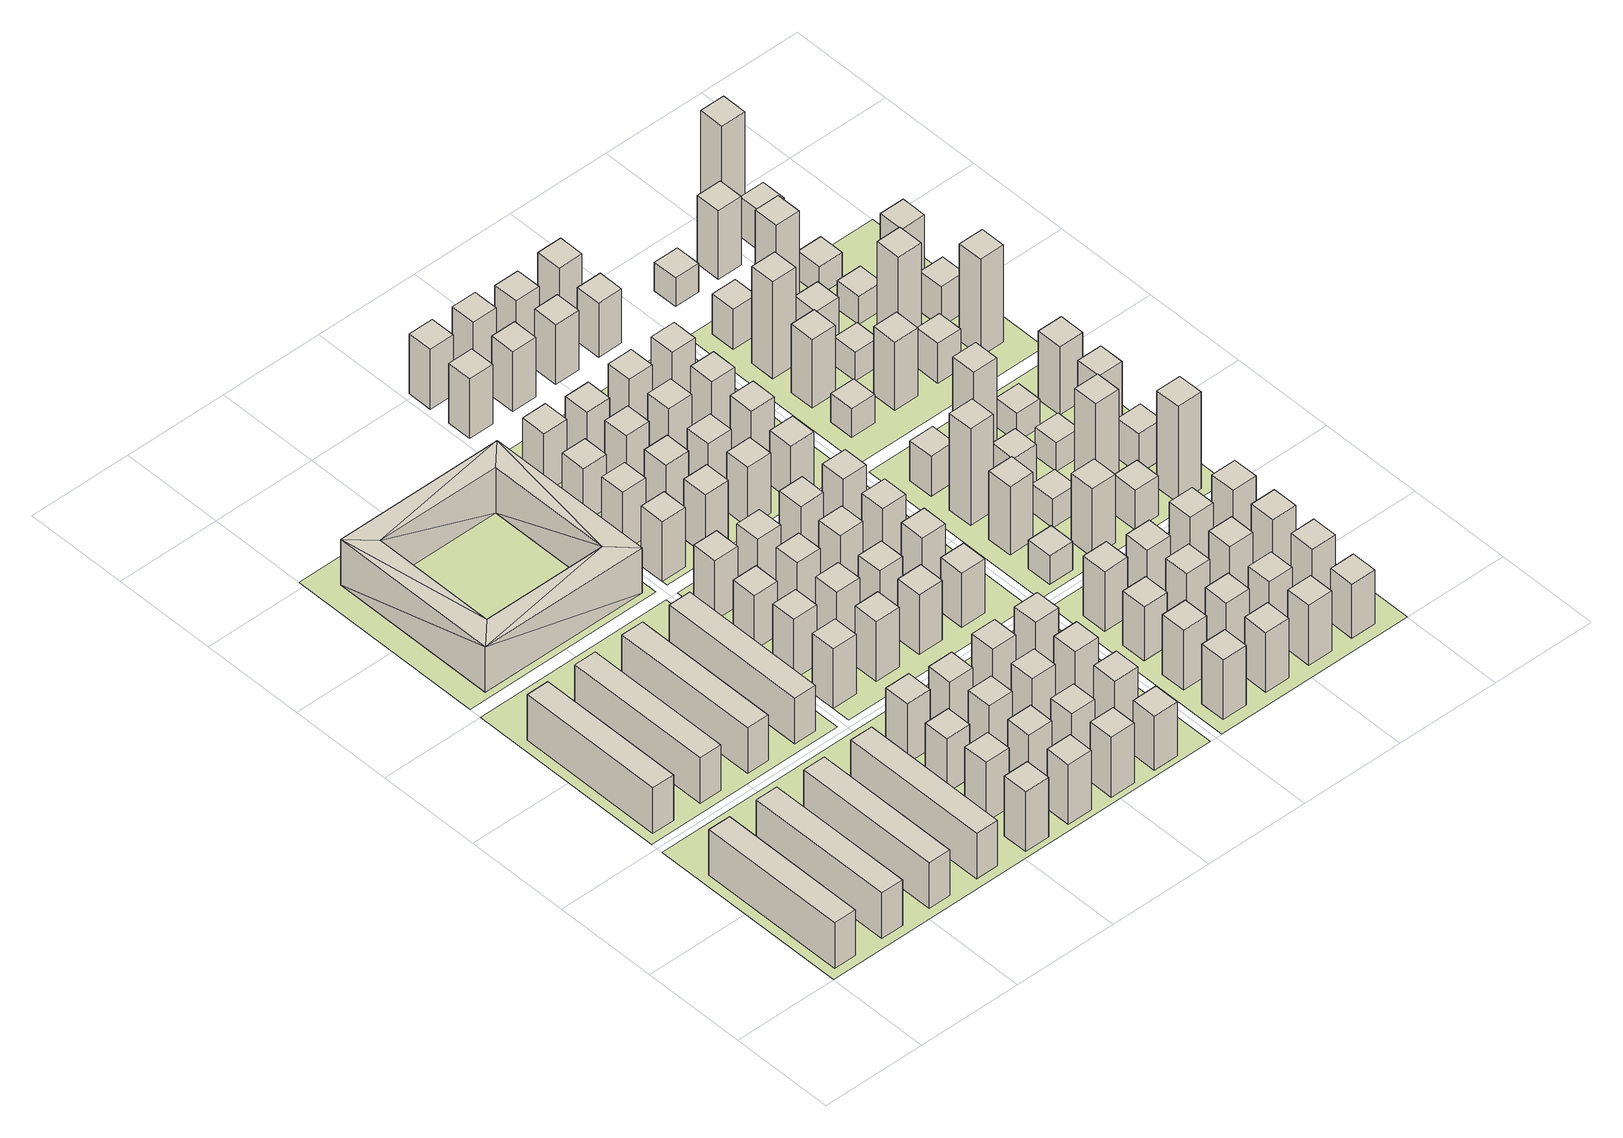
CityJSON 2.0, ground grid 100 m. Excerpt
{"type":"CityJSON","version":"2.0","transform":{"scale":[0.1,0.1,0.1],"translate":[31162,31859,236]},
"CityObjects":{
"building1":{"type":"Building","geometry":[{"type":"Solid","lod":"1","boundaries":[[[[0,1,2,3]],[[3,2,4,5]],[[0,6,7,1]],[[2,1,7,4]],[[5,4,7,6]],[[0,3,5,6]]]]}]},
"building2":{"type":"Building","geometry":[{"type":"Solid","lod":"1","boundaries":[[[[8,9,10,11]],[[11,10,12,13]],[[8,14,15,9]],[[10,9,15,12]],[[13,12,15,14]],[[8,11,13,14]]]]}]},
"building3":{"type":"Building","geometry":[{"type":"Solid","lod":"1","boundaries":[[[[16,17,18,19]],[[19,18,20,21]],[[16,22,23,17]],[[18,17,23,20]],[[21,20,23,22]],[[16,19,21,22]]]]}]},
"building4":{"type":"Building","geometry":[{"type":"Solid","lod":"1","boundaries":[[[[24,25,26,27]],[[27,26,28,29]],[[24,30,31,25]],[[26,25,31,28]],[[29,28,31,30]],[[24,27,29,30]]]]}]},
"building5":{"type":"Building","geometry":[{"type":"Solid","lod":"1","boundaries":[[[[32,33,34,35]],[[35,34,36,37]],[[32,38,39,33]],[[34,33,39,36]],[[37,36,39,38]],[[32,35,37,38]]]]}]},
"building6":{"type":"Building","geometry":[{"type":"Solid","lod":"1","boundaries":[[[[40,41,42,43]],[[43,42,44,45]],[[40,46,47,41]],[[42,41,47,44]],[[45,44,47,46]],[[40,43,45,46]]]]}]},
"building7":{"type":"Building","geometry":[{"type":"Solid","lod":"1","boundaries":[[[[48,49,50,51]],[[51,50,52,53]],[[48,54,55,49]],[[50,49,55,52]],[[53,52,55,54]],[[48,51,53,54]]]]}]},
"building8":{"type":"Building","geometry":[{"type":"Solid","lod":"1","boundaries":[[[[56,57,58,59]],[[60,61,58,57]],[[62,63,56,59]],[[56,63,60,57]],[[60,63,62,61]],[[62,59,58,61]]]]}]},
"building9":{"type":"Building","geometry":[{"type":"Solid","lod":"1","boundaries":[[[[64,65,66,67]],[[66,65,68,69]],[[70,71,64,67]],[[64,71,68,65]],[[70,69,68,71]],[[70,67,66,69]]]]}]},
"building10":{"type":"Building","geometry":[{"type":"Solid","lod":"1","boundaries":[[[[72,73,74,75]],[[76,77,74,73]],[[78,79,72,75]],[[72,79,76,73]],[[76,79,78,77]],[[78,75,74,77]]]]}]},
"building11":{"type":"Building","geometry":[{"type":"Solid","lod":"1","boundaries":[[[[80,81,82]],[[83,82,81]],[[84,80,82]],[[85,82,83]],[[86,80,84]],[[86,84,87]],[[86,87,85]],[[86,85,83]],[[86,83,88]],[[88,83,89]],[[90,83,81]],[[90,89,83]],[[89,90,91]],[[90,92,91]],[[90,93,92]],[[88,92,93]],[[88,94,92]],[[95,94,88]],[[89,91,95]],[[89,95,88]],[[80,86,88]],[[80,88,93]],[[93,90,80]],[[80,90,81]],[[84,82,92]],[[92,82,91]],[[82,95,91]],[[94,95,87]],[[87,95,85]],[[82,85,95]],[[92,87,84]],[[92,94,87]]]]}]},
"building12":{"type":"Building","geometry":[{"type":"Solid","lod":"1","boundaries":[[[[96,97,98,99]],[[99,98,100,101]],[[96,102,103,97]],[[98,97,103,100]],[[101,100,103,102]],[[96,99,101,102]]]]}]},
"building13":{"type":"Building","geometry":[{"type":"Solid","lod":"1","boundaries":[[[[104,105,106,107]],[[106,105,108,109]],[[110,111,104,107]],[[104,111,108,105]],[[110,109,108,111]],[[110,107,106,109]]]]}]},
"building14":{"type":"Building","geometry":[{"type":"Solid","lod":"1","boundaries":[[[[112,113,114,115]],[[114,113,116,117]],[[118,119,112,115]],[[112,119,116,113]],[[118,117,116,119]],[[118,115,114,117]]]]}]},
"building15":{"type":"Building","geometry":[{"type":"Solid","lod":"1","boundaries":[[[[120,121,122,123]],[[124,125,122,121]],[[126,127,120,123]],[[120,127,124,121]],[[124,127,126,125]],[[126,123,122,125]]]]}]},
"building16":{"type":"Building","geometry":[{"type":"Solid","lod":"1","boundaries":[[[[128,129,130,131]],[[132,133,130,129]],[[134,135,128,131]],[[128,135,132,129]],[[132,135,134,133]],[[134,131,130,133]]]]}]},
"building17":{"type":"Building","geometry":[{"type":"Solid","lod":"1","boundaries":[[[[136,137,138,139]],[[138,137,140,141]],[[142,143,136,139]],[[136,143,140,137]],[[142,141,140,143]],[[142,139,138,141]]]]}]},
"building18":{"type":"Building","geometry":[{"type":"Solid","lod":"1","boundaries":[[[[144,145,146,147]],[[146,145,148,149]],[[150,151,144,147]],[[144,151,148,145]],[[150,149,148,151]],[[150,147,146,149]]]]}]},
"building19":{"type":"Building","geometry":[{"type":"Solid","lod":"1","boundaries":[[[[152,153,154,155]],[[156,157,154,153]],[[158,159,152,155]],[[152,159,156,153]],[[156,159,158,157]],[[158,155,154,157]]]]}]},
"building20":{"type":"Building","geometry":[{"type":"Solid","lod":"1","boundaries":[[[[160,161,162,163]],[[162,161,164,165]],[[166,167,160,163]],[[160,167,164,161]],[[166,165,164,167]],[[166,163,162,165]]]]}]},
"building21":{"type":"Building","geometry":[{"type":"Solid","lod":"1","boundaries":[[[[168,169,170,171]],[[172,173,170,169]],[[174,175,168,171]],[[168,175,172,169]],[[172,175,174,173]],[[174,171,170,173]]]]}]},
"building22":{"type":"Building","geometry":[{"type":"Solid","lod":"1","boundaries":[[[[176,177,178,179]],[[180,181,178,177]],[[182,183,176,179]],[[176,183,180,177]],[[180,183,182,181]],[[182,179,178,181]]]]}]},
"building23":{"type":"Building","geometry":[{"type":"Solid","lod":"1","boundaries":[[[[184,185,186,187]],[[186,185,188,189]],[[190,191,184,187]],[[184,191,188,185]],[[190,189,188,191]],[[190,187,186,189]]]]}]},
"building24":{"type":"Building","geometry":[{"type":"Solid","lod":"1","boundaries":[[[[192,193,194,195]],[[194,193,196,197]],[[198,199,192,195]],[[192,199,196,193]],[[198,197,196,199]],[[198,195,194,197]]]]}]},
"building25":{"type":"Building","geometry":[{"type":"Solid","lod":"1","boundaries":[[[[200,201,202,203]],[[204,205,202,201]],[[206,207,200,203]],[[200,207,204,201]],[[204,207,206,205]],[[206,203,202,205]]]]}]},
"building26":{"type":"Building","geometry":[{"type":"Solid","lod":"1","boundaries":[[[[208,209,210,211]],[[212,213,210,209]],[[214,215,208,211]],[[208,215,212,209]],[[212,215,214,213]],[[214,211,210,213]]]]}]},
"building27":{"type":"Building","geometry":[{"type":"Solid","lod":"1","boundaries":[[[[216,217,218,219]],[[220,221,218,217]],[[222,223,216,219]],[[216,223,220,217]],[[220,223,222,221]],[[222,219,218,221]]]]}]},
"building28":{"type":"Building","geometry":[{"type":"Solid","lod":"1","boundaries":[[[[224,225,226,227]],[[228,229,226,225]],[[230,231,224,227]],[[224,231,228,225]],[[228,231,230,229]],[[230,227,226,229]]]]}]},
"building29":{"type":"Building","geometry":[{"type":"Solid","lod":"1","boundaries":[[[[232,233,234,235]],[[236,237,234,233]],[[238,239,232,235]],[[232,239,236,233]],[[236,239,238,237]],[[238,235,234,237]]]]}]},
"building30":{"type":"Building","geometry":[{"type":"Solid","lod":"1","boundaries":[[[[240,241,242,243]],[[242,241,244,245]],[[246,247,240,243]],[[240,247,244,241]],[[246,245,244,247]],[[246,243,242,245]]]]}]},
"building31":{"type":"Building","geometry":[{"type":"Solid","lod":"1","boundaries":[[[[248,249,250,251]],[[250,249,252,253]],[[254,255,248,251]],[[248,255,252,249]],[[254,253,252,255]],[[254,251,250,253]]]]}]},
"building32":{"type":"Building","geometry":[{"type":"Solid","lod":"1","boundaries":[[[[256,257,258,259]],[[258,257,260,261]],[[262,263,256,259]],[[256,263,260,257]],[[262,261,260,263]],[[262,259,258,261]]]]}]},
"building33":{"type":"Building","geometry":[{"type":"Solid","lod":"1","boundaries":[[[[264,265,266,267]],[[268,269,266,265]],[[270,271,264,267]],[[264,271,268,265]],[[268,271,270,269]],[[270,267,266,269]]]]}]},
"building34":{"type":"Building","geometry":[{"type":"Solid","lod":"1","boundaries":[[[[272,273,274,275]],[[276,277,274,273]],[[278,279,272,275]],[[272,279,276,273]],[[276,279,278,277]],[[278,275,274,277]]]]}]},
"building35":{"type":"Building","geometry":[{"type":"Solid","lod":"1","boundaries":[[[[280,281,282,283]],[[282,281,284,285]],[[286,287,280,283]],[[280,287,284,281]],[[286,285,284,287]],[[286,283,282,285]]]]}]},
"building36":{"type":"Building","geometry":[{"type":"Solid","lod":"1","boundaries":[[[[288,289,290,291]],[[290,289,292,293]],[[294,295,288,291]],[[288,295,292,289]],[[294,293,292,295]],[[294,291,290,293]]]]}]},
"building37":{"type":"Building","geometry":[{"type":"Solid","lod":"1","boundaries":[[[[296,297,298,299]],[[298,297,300,301]],[[302,303,296,299]],[[296,303,300,297]],[[302,301,300,303]],[[302,299,298,301]]]]}]},
"building38":{"type":"Building","geometry":[{"type":"Solid","lod":"1","boundaries":[[[[304,305,306,307]],[[306,305,308,309]],[[310,311,304,307]],[[304,311,308,305]],[[310,309,308,311]],[[310,307,306,309]]]]}]},
"building39":{"type":"Building","geometry":[{"type":"Solid","lod":"1","boundaries":[[[[312,313,314,315]],[[316,317,314,313]],[[318,319,312,315]],[[312,319,316,313]],[[316,319,318,317]],[[318,315,314,317]]]]}]},
"building40":{"type":"Building","geometry":[{"type":"Solid","lod":"1","boundaries":[[[[320,321,322,323]],[[322,321,324,325]],[[326,327,320,323]],[[320,327,324,321]],[[326,325,324,327]],[[326,323,322,325]]]]}]},
"building41":{"type":"Building","geometry":[{"type":"Solid","lod":"1","boundaries":[[[[328,329,330,331]],[[332,333,330,329]],[[334,335,328,331]],[[328,335,332,329]],[[332,335,334,333]],[[334,331,330,333]]]]}]},
"building42":{"type":"Building","geometry":[{"type":"Solid","lod":"1","boundaries":[[[[336,337,338,339]],[[340,341,338,337]],[[342,343,336,339]],[[336,343,340,337]],[[340,343,342,341]],[[342,339,338,341]]]]}]},
"building43":{"type":"Building","geometry":[{"type":"Solid","lod":"1","boundaries":[[[[344,345,346,347]],[[348,349,346,345]],[[350,351,344,347]],[[344,351,348,345]],[[348,351,350,349]],[[350,347,346,349]]]]}]},
"building44":{"type":"Building","geometry":[{"type":"Solid","lod":"1","boundaries":[[[[352,353,354,355]],[[354,353,356,357]],[[358,359,352,355]],[[352,359,356,353]],[[358,357,356,359]],[[358,355,354,357]]]]}]},
"building45":{"type":"Building","geometry":[{"type":"Solid","lod":"1","boundaries":[[[[360,361,362,363]],[[364,365,362,361]],[[366,367,360,363]],[[360,367,364,361]],[[364,367,366,365]],[[366,363,362,365]]]]}]},
"building46":{"type":"Building","geometry":[{"type":"Solid","lod":"1","boundaries":[[[[368,369,370,371]],[[372,373,370,369]],[[374,375,368,371]],[[368,375,372,369]],[[372,375,374,373]],[[374,371,370,373]]]]}]},
"building47":{"type":"Building","geometry":[{"type":"Solid","lod":"1","boundaries":[[[[376,377,378,379]],[[378,377,380,381]],[[382,383,376,379]],[[376,383,380,377]],[[382,381,380,383]],[[382,379,378,381]]]]}]},
"building48":{"type":"Building","geometry":[{"type":"Solid","lod":"1","boundaries":[[[[384,385,386,387]],[[388,389,386,385]],[[390,391,384,387]],[[384,391,388,385]],[[388,391,390,389]],[[390,387,386,389]]]]}]},
"building49":{"type":"Building","geometry":[{"type":"Solid","lod":"1","boundaries":[[[[392,393,394,395]],[[394,393,396,397]],[[398,399,392,395]],[[392,399,396,393]],[[398,397,396,399]],[[398,395,394,397]]]]}]},
"building50":{"type":"Building","geometry":[{"type":"Solid","lod":"1","boundaries":[[[[400,401,402,403]],[[402,401,404,405]],[[406,407,400,403]],[[400,407,404,401]],[[406,405,404,407]],[[406,403,402,405]]]]}]},
"building51":{"type":"Building","geometry":[{"type":"Solid","lod":"1","boundaries":[[[[408,409,410,411]],[[412,413,410,409]],[[414,415,408,411]],[[408,415,412,409]],[[412,415,414,413]],[[414,411,410,413]]]]}]},
"building52":{"type":"Building","geometry":[{"type":"Solid","lod":"1","boundaries":[[[[416,417,418,419]],[[420,421,418,417]],[[422,423,416,419]],[[416,423,420,417]],[[420,423,422,421]],[[422,419,418,421]]]]}]},
"building53":{"type":"Building","geometry":[{"type":"Solid","lod":"1","boundaries":[[[[424,425,426,427]],[[426,425,428,429]],[[430,431,424,427]],[[424,431,428,425]],[[430,429,428,431]],[[430,427,426,429]]]]}]},
"building54":{"type":"Building","geometry":[{"type":"Solid","lod":"1","boundaries":[[[[432,433,434,435]],[[434,433,436,437]],[[438,439,432,435]],[[432,439,436,433]],[[438,437,436,439]],[[438,435,434,437]]]]}]},
"building55":{"type":"Building","geometry":[{"type":"Solid","lod":"1","boundaries":[[[[440,441,442,443]],[[442,441,444,445]],[[446,447,440,443]],[[440,447,444,441]],[[446,445,444,447]],[[446,443,442,445]]]]}]},
"building56":{"type":"Building","geometry":[{"type":"Solid","lod":"1","boundaries":[[[[448,449,450,451]],[[452,453,450,449]],[[454,455,448,451]],[[448,455,452,449]],[[452,455,454,453]],[[454,451,450,453]]]]}]},
"building57":{"type":"Building","geometry":[{"type":"Solid","lod":"1","boundaries":[[[[456,457,458,459]],[[458,457,460,461]],[[462,463,456,459]],[[456,463,460,457]],[[462,461,460,463]],[[462,459,458,461]]]]}]},
"building58":{"type":"Building","geometry":[{"type":"Solid","lod":"1","boundaries":[[[[464,465,466,467]],[[468,469,466,465]],[[470,471,464,467]],[[464,471,468,465]],[[468,471,470,469]],[[470,467,466,469]]]]}]},
"building59":{"type":"Building","geometry":[{"type":"Solid","lod":"1","boundaries":[[[[472,473,474,475]],[[476,477,474,473]],[[478,479,472,475]],[[472,479,476,473]],[[476,479,478,477]],[[478,475,474,477]]]]}]},
"building60":{"type":"Building","geometry":[{"type":"Solid","lod":"1","boundaries":[[[[480,481,482,483]],[[484,485,482,481]],[[486,487,480,483]],[[480,487,484,481]],[[484,487,486,485]],[[486,483,482,485]]]]}]},
"building61":{"type":"Building","geometry":[{"type":"Solid","lod":"1","boundaries":[[[[488,489,490,491]],[[490,489,492,493]],[[494,495,488,491]],[[488,495,492,489]],[[494,493,492,495]],[[494,491,490,493]]]]}]},
"building62":{"type":"Building","geometry":[{"type":"Solid","lod":"1","boundaries":[[[[496,497,498,499]],[[500,501,498,497]],[[502,503,496,499]],[[496,503,500,497]],[[500,503,502,501]],[[502,499,498,501]]]]}]},
"building63":{"type":"Building","geometry":[{"type":"Solid","lod":"1","boundaries":[[[[504,505,506,507]],[[506,505,508,509]],[[510,511,504,507]],[[504,511,508,505]],[[510,509,508,511]],[[510,507,506,509]]]]}]},
"building64":{"type":"Building","geometry":[{"type":"Solid","lod":"1","boundaries":[[[[512,513,514,515]],[[514,513,516,517]],[[518,519,512,515]],[[512,519,516,513]],[[518,517,516,519]],[[518,515,514,517]]]]}]},
"building65":{"type":"Building","geometry":[{"type":"Solid","lod":"1","boundaries":[[[[520,521,522,523]],[[524,525,522,521]],[[526,527,520,523]],[[520,527,524,521]],[[524,527,526,525]],[[526,523,522,525]]]]}]},
"building66":{"type":"Building","geometry":[{"type":"Solid","lod":"1","boundaries":[[[[528,529,530,531]],[[530,529,532,533]],[[534,535,528,531]],[[528,535,532,529]],[[534,533,532,535]],[[534,531,530,533]]]]}]},
"building67":{"type":"Building","geometry":[{"type":"Solid","lod":"1","boundaries":[[[[536,537,538,539]],[[540,541,538,537]],[[542,543,536,539]],[[536,543,540,537]],[[540,543,542,541]],[[542,539,538,541]]]]}]},
"building68":{"type":"Building","geometry":[{"type":"Solid","lod":"1","boundaries":[[[[544,545,546,547]],[[546,545,548,549]],[[550,551,544,547]],[[544,551,548,545]],[[550,549,548,551]],[[550,547,546,549]]]]}]},
"building69":{"type":"Building","geometry":[{"type":"Solid","lod":"1","boundaries":[[[[552,553,554,555]],[[554,553,556,557]],[[558,559,552,555]],[[552,559,556,553]],[[558,557,556,559]],[[558,555,554,557]]]]}]},
"building70":{"type":"Building","geometry":[{"type":"Solid","lod":"1","boundaries":[[[[560,561,562,563]],[[564,565,562,561]],[[566,567,560,563]],[[560,567,564,561]],[[564,567,566,565]],[[566,563,562,565]]]]}]},
"building71":{"type":"Building","geometry":[{"type":"Solid","lod":"1","boundaries":[[[[568,569,570,571]],[[570,569,572,573]],[[574,575,568,571]],[[568,575,572,569]],[[574,573,572,575]],[[574,571,570,573]]]]}]},
"building72":{"type":"Building","geometry":[{"type":"Solid","lod":"1","boundaries":[[[[576,577,578,579]],[[578,577,580,581]],[[582,583,576,579]],[[576,583,580,577]],[[582,581,580,583]],[[582,579,578,581]]]]}]},
"building73":{"type":"Building","geometry":[{"type":"Solid","lod":"1","boundaries":[[[[584,585,586,587]],[[588,589,586,585]],[[590,591,584,587]],[[584,591,588,585]],[[588,591,590,589]],[[590,587,586,589]]]]}]},
"building74":{"type":"Building","geometry":[{"type":"Solid","lod":"1","boundaries":[[[[592,593,594,595]],[[594,593,596,597]],[[598,599,592,595]],[[592,599,596,593]],[[598,597,596,599]],[[598,595,594,597]]]]}]},
"building75":{"type":"Building","geometry":[{"type":"Solid","lod":"1","boundaries":[[[[600,601,602,603]],[[604,605,602,601]],[[606,607,600,603]],[[600,607,604,601]],[[604,607,606,605]],[[606,603,602,605]]]]}]},
"building76":{"type":"Building","geometry":[{"type":"Solid","lod":"1","boundaries":[[[[608,609,610,611]],[[612,613,610,609]],[[614,615,608,611]],[[608,615,612,609]],[[612,615,614,613]],[[614,611,610,613]]]]}]},
"building77":{"type":"Building","geometry":[{"type":"Solid","lod":"1","boundaries":[[[[616,617,618,619]],[[618,617,620,621]],[[622,623,616,619]],[[616,623,620,617]],[[622,621,620,623]],[[622,619,618,621]]]]}]},
"building78":{"type":"Building","geometry":[{"type":"Solid","lod":"1","boundaries":[[[[624,625,626,627]],[[628,629,626,625]],[[630,631,624,627]],[[624,631,628,625]],[[628,631,630,629]],[[630,627,626,629]]]]}]},
"building79":{"type":"Building","geometry":[{"type":"Solid","lod":"1","boundaries":[[[[632,633,634,635]],[[634,633,636,637]],[[638,639,632,635]],[[632,639,636,633]],[[638,637,636,639]],[[638,635,634,637]]]]}]},
"building80":{"type":"Building","geometry":[{"type":"Solid","lod":"1","boundaries":[[[[640,641,642,643]],[[644,645,642,641]],[[646,647,640,643]],[[640,647,644,641]],[[644,647,646,645]],[[646,643,642,645]]]]}]},
"building81":{"type":"Building","geometry":[{"type":"Solid","lod":"1","boundaries":[[[[648,649,650,651]],[[650,649,652,653]],[[654,655,648,651]],[[648,655,652,649]],[[654,653,652,655]],[[654,651,650,653]]]]}]},
"building82":{"type":"Building","geometry":[{"type":"Solid","lod":"1","boundaries":[[[[656,657,658,659]],[[660,661,658,657]],[[662,663,656,659]],[[656,663,660,657]],[[660,663,662,661]],[[662,659,658,661]]]]}]},
"building83":{"type":"Building","geometry":[{"type":"Solid","lod":"1","boundaries":[[[[664,665,666,667]],[[668,669,666,665]],[[670,671,664,667]],[[664,671,668,665]],[[668,671,670,669]],[[670,667,666,669]]]]}]},
"building84":{"type":"Building","geometry":[{"type":"Solid","lod":"1","boundaries":[[[[672,673,674,675]],[[676,677,674,673]],[[678,679,672,675]],[[672,679,676,673]],[[676,679,678,677]],[[678,675,674,677]]]]}]},
"building85":{"type":"Building","geometry":[{"type":"Solid","lod":"1","boundaries":[[[[680,681,682,683]],[[684,685,682,681]],[[686,687,680,683]],[[680,687,684,681]],[[684,687,686,685]],[[686,683,682,685]]]]}]},
"building86":{"type":"Building","geometry":[{"type":"Solid","lod":"1","boundaries":[[[[688,689,690,691]],[[690,689,692,693]],[[694,695,688,691]],[[688,695,692,689]],[[694,693,692,695]],[[694,691,690,693]]]]}]},
"building87":{"type":"Building","geometry":[{"type":"Solid","lod":"1","boundaries":[[[[696,697,698,699]],[[698,697,700,701]],[[702,703,696,699]],[[696,703,700,697]],[[702,701,700,703]],[[702,699,698,701]]]]}]},
"building88":{"type":"Building","geometry":[{"type":"Solid","lod":"1","boundaries":[[[[704,705,706,707]],[[706,705,708,709]],[[710,711,704,707]],[[704,711,708,705]],[[710,709,708,711]],[[710,707,706,709]]]]}]},
"building89":{"type":"Building","geometry":[{"type":"Solid","lod":"1","boundaries":[[[[712,713,714,715]],[[716,717,714,713]],[[718,719,712,715]],[[712,719,716,713]],[[716,719,718,717]],[[718,715,714,717]]]]}]},
"building90":{"type":"Building","geometry":[{"type":"Solid","lod":"1","boundaries":[[[[720,721,722,723]],[[722,721,724,725]],[[726,727,720,723]],[[720,727,724,721]],[[726,725,724,727]],[[726,723,722,725]]]]}]},
"building91":{"type":"Building","geometry":[{"type":"Solid","lod":"1","boundaries":[[[[728,729,730,731]],[[732,733,730,729]],[[734,735,728,731]],[[728,735,732,729]],[[732,735,734,733]],[[734,731,730,733]]]]}]},
"building92":{"type":"Building","geometry":[{"type":"Solid","lod":"1","boundaries":[[[[736,737,738,739]],[[738,737,740,741]],[[742,743,736,739]],[[736,743,740,737]],[[742,741,740,743]],[[742,739,738,741]]]]}]},
"building93":{"type":"Building","geometry":[{"type":"Solid","lod":"1","boundaries":[[[[744,745,746,747]],[[748,749,746,745]],[[750,751,744,747]],[[744,751,748,745]],[[748,751,750,749]],[[750,747,746,749]]]]}]},
"building94":{"type":"Building","geometry":[{"type":"Solid","lod":"1","boundaries":[[[[752,753,754,755]],[[754,753,756,757]],[[758,759,752,755]],[[752,759,756,753]],[[758,757,756,759]],[[758,755,754,757]]]]}]},
"building95":{"type":"Building","geometry":[{"type":"Solid","lod":"1","boundaries":[[[[760,761,762,763]],[[762,761,764,765]],[[766,767,760,763]],[[760,767,764,761]],[[766,765,764,767]],[[766,763,762,765]]]]}]},
"building96":{"type":"Building","geometry":[{"type":"Solid","lod":"1","boundaries":[[[[768,769,770,771]],[[770,769,772,773]],[[774,775,768,771]],[[768,775,772,769]],[[774,773,772,775]],[[774,771,770,773]]]]}]},
"building97":{"type":"Building","geometry":[{"type":"Solid","lod":"1","boundaries":[[[[776,777,778,779]],[[780,781,778,777]],[[782,783,776,779]],[[776,783,780,777]],[[780,783,782,781]],[[782,779,778,781]]]]}]},
"building98":{"type":"Building","geometry":[{"type":"Solid","lod":"1","boundaries":[[[[784,785,786,787]],[[788,789,786,785]],[[790,791,784,787]],[[784,791,788,785]],[[788,791,790,789]],[[790,787,786,789]]]]}]},
"building99":{"type":"Building","geometry":[{"type":"Solid","lod":"1","boundaries":[[[[792,793,794,795]],[[796,797,794,793]],[[798,799,792,795]],[[792,799,796,793]],[[796,799,798,797]],[[798,795,794,797]]]]}]},
"building100":{"type":"Building","geometry":[{"type":"Solid","lod":"1","boundaries":[[[[800,801,802,803]],[[804,805,802,801]],[[806,807,800,803]],[[800,807,804,801]],[[804,807,806,805]],[[806,803,802,805]]]]}]},
"building101":{"type":"Building","geometry":[{"type":"Solid","lod":"1","boundaries":[[[[808,809,810,811]],[[812,813,810,809]],[[814,815,808,811]],[[808,815,812,809]],[[812,815,814,813]],[[814,811,810,813]]]]}]},
"building102":{"type":"Building","geometry":[{"type":"Solid","lod":"1","boundaries":[[[[816,817,818,819]],[[818,817,820,821]],[[822,823,816,819]],[[816,823,820,817]],[[822,821,820,823]],[[822,819,818,821]]]]}]},
"building103":{"type":"Building","geometry":[{"type":"Solid","lod":"1","boundaries":[[[[824,825,826,827]],[[826,825,828,829]],[[830,831,824,827]],[[824,831,828,825]],[[830,829,828,831]],[[830,827,826,829]]]]}]},
"building104":{"type":"Building","geometry":[{"type":"Solid","lod":"1","boundaries":[[[[832,833,834,835]],[[836,837,834,833]],[[838,839,832,835]],[[832,839,836,833]],[[836,839,838,837]],[[838,835,834,837]]]]}]},
"building105":{"type":"Building","geometry":[{"type":"Solid","lod":"1","boundaries":[[[[840,841,842,843]],[[842,841,844,845]],[[846,847,840,843]],[[840,847,844,841]],[[846,845,844,847]],[[846,843,842,845]]]]}]},
"building106":{"type":"Building","geometry":[{"type":"Solid","lod":"1","boundaries":[[[[848,849,850,851]],[[850,849,852,853]],[[854,855,848,851]],[[848,855,852,849]],[[854,853,852,855]],[[854,851,850,853]]]]}]},
"building107":{"type":"Building","geometry":[{"type":"Solid","lod":"1","boundaries":[[[[856,857,858,859]],[[860,861,858,857]],[[862,863,856,859]],[[856,863,860,857]],[[860,863,862,861]],[[862,859,858,861]]]]}]},
"building108":{"type":"Building","geometry":[{"type":"Solid","lod":"1","boundaries":[[[[864,865,866,867]],[[866,865,868,869]],[[870,871,864,867]],[[864,871,868,865]],[[870,869,868,871]],[[870,867,866,869]]]]}]},
"building109":{"type":"Building","geometry":[{"type":"Solid","lod":"1","boundaries":[[[[872,873,874,875]],[[874,873,876,877]],[[878,879,872,875]],[[872,879,876,873]],[[878,877,876,879]],[[878,875,874,877]]]]}]},
"building110":{"type":"Building","geometry":[{"type":"Solid","lod":"1","boundaries":[[[[880,881,882,883]],[[884,885,882,881]],[[886,887,880,883]],[[880,887,884,881]],[[884,887,886,885]],[[886,883,882,885]]]]}]},
"building111":{"type":"Building","geometry":[{"type":"Solid","lod":"1","boundaries":[[[[888,889,890,891]],[[892,893,890,889]],[[894,895,888,891]],[[888,895,892,889]],[[892,895,894,893]],[[894,891,890,893]]]]}]},
"building112":{"type":"Building","geometry":[{"type":"Solid","lod":"1","boundaries":[[[[896,897,898,899]],[[900,901,898,897]],[[902,903,896,899]],[[896,903,900,897]],[[900,903,902,901]],[[902,899,898,901]]]]}]},
"building113":{"type":"Building","geometry":[{"type":"Solid","lod":"1","boundaries":[[[[904,905,906,907]],[[906,905,908,909]],[[910,911,904,907]],[[904,911,908,905]],[[910,909,908,911]],[[910,907,906,909]]]]}]},
"building114":{"type":"Building","geometry":[{"type":"Solid","lod":"1","boundaries":[[[[912,913,914,915]],[[914,913,916,917]],[[918,919,912,915]],[[912,919,916,913]],[[918,917,916,919]],[[918,915,914,917]]]]}]},
"building115":{"type":"Building","geometry":[{"type":"Solid","lod":"1","boundaries":[[[[920,921,922,923]],[[922,921,924,925]],[[926,927,920,923]],[[920,927,924,921]],[[926,925,924,927]],[[926,923,922,925]]]]}]},
"building116":{"type":"Building","geometry":[{"type":"Solid","lod":"1","boundaries":[[[[928,929,930,931]],[[932,933,930,929]],[[934,935,928,931]],[[928,935,932,929]],[[932,935,934,933]],[[934,931,930,933]]]]}]},
"landuse1":{"type":"LandUse","geometry":[{"type":"MultiSurface","lod":"1","boundaries":[[[936,937,938,939]]]}]},
"landuse2":{"type":"LandUse","geometry":[{"type":"MultiSurface","lod":"1","boundaries":[[[940,941,942,943]]]}]},
"landuse3":{"type":"LandUse","attributes":{"name":"luse0"},"geometry":[{"type":"MultiSurface","lod":"1","boundaries":[[[944,945,946,947]]]}]},
"landuse4":{"type":"LandUse","attributes":{"name":"luse8"},"geometry":[{"type":"MultiSurface","lod":"1","boundaries":[[[948,949,950,951]]]}]},
"landuse5":{"type":"LandUse","geometry":[{"type":"MultiSurface","lod":"1","boundaries":[[[952,953,954,955]]]}]},
"landuse6":{"type":"LandUse","geometry":[{"type":"MultiSurface","lod":"1","boundaries":[[[956,957,958,959]]]}]},
"landuse7":{"type":"LandUse","attributes":{"name":"luse9"},"geometry":[{"type":"MultiSurface","lod":"1","boundaries":[[[960,961,962,963]]]}]},
"landuse8":{"type":"LandUse","attributes":{"name":"luse4"},"geometry":[{"type":"MultiSurface","lod":"1","boundaries":[[[964,965,966,967]]]}]}
},
"vertices":[
[94,87,482],[94,1511,482],[94,1511,2],[94,87,2],[310,1511,2],[310,87,2],[310,87,482],[310,1511,482],
[589,87,482],[589,1511,482],[589,1511,2],[589,87,2],[805,1511,2],[805,87,2],[805,87,482],[805,1511,482],
[94,2147,482],[94,3571,482],[94,3571,2],[94,2147,2],[310,3571,2],[310,2147,2],[310,2147,482],[310,3571,482],
[1084,87,482],[1084,1511,482],[1084,1511,2],[1084,87,2],[1299,1511,2],[1299,87,2],[1299,87,482],[1299,1511,482],
[589,2147,482],[589,3571,482],[589,3571,2],[589,2147,2],[805,3571,2],[805,2147,2],[805,2147,482],[805,3571,482],
[1578,87,482],[1578,1511,482],[1578,1511,2],[1578,87,2],[1794,1511,2],[1794,87,2],[1794,87,482],[1794,1511,482],
[1084,2147,482],[1084,3571,482],[1084,3571,2],[1084,2147,2],[1299,3571,2],[1299,2147,2],[1299,2147,482],[1299,3571,482],
[2063,296,632],[2063,296,2],[2063,56,2],[2063,56,632],[2303,296,2],[2303,56,2],[2303,56,632],[2303,296,632],
[2063,744,632],[2063,744,2],[2063,504,2],[2063,504,632],[2303,744,2],[2303,504,2],[2303,504,632],[2303,744,632],
[2063,1192,572],[2063,1192,2],[2063,952,2],[2063,952,572],[2303,1192,2],[2303,952,2],[2303,952,572],[2303,1192,572],
[1860,4185,2],[220,4185,2],[436,4401,2],[220,5825,2],[1644,4401,2],[436,5609,2],[1860,5825,2],[1644,5609,2],[1860,5825,482],[220,5825,482],[220,4185,482],[436,4401,482],[1644,4401,482],[1860,4185,482],[1644,5609,482],[436,5609,482],
[1578,2147,482],[1578,3571,482],[1578,3571,2],[1578,2147,2],[1794,3571,2],[1794,2147,2],[1794,2147,482],[1794,3571,482],
[2063,1640,632],[2063,1640,2],[2063,1400,2],[2063,1400,632],[2303,1640,2],[2303,1400,2],[2303,1400,632],[2303,1640,632],
[2511,296,632],[2511,296,2],[2511,56,2],[2511,56,632],[2751,296,2],[2751,56,2],[2751,56,632],[2751,296,632],
[2511,744,632],[2511,744,2],[2511,504,2],[2511,504,632],[2751,744,2],[2751,504,2],[2751,504,632],[2751,744,632],
[2063,2476,632],[2063,2476,2],[2063,2236,2],[2063,2236,632],[2303,2476,2],[2303,2236,2],[2303,2236,632],[2303,2476,632],
[2511,1192,632],[2511,1192,2],[2511,952,2],[2511,952,632],[2751,1192,2],[2751,952,2],[2751,952,632],[2751,1192,632],
[2063,2924,632],[2063,2924,2],[2063,2684,2],[2063,2684,632],[2303,2924,2],[2303,2684,2],[2303,2684,632],[2303,2924,632],
[2511,1640,572],[2511,1640,2],[2511,1400,2],[2511,1400,572],[2751,1640,2],[2751,1400,2],[2751,1400,572],[2751,1640,572],
[2959,296,632],[2959,296,2],[2959,56,2],[2959,56,632],[3199,296,2],[3199,56,2],[3199,56,632],[3199,296,632],
[2063,3372,572],[2063,3372,2],[2063,3132,2],[2063,3132,572],[2303,3372,2],[2303,3132,2],[2303,3132,572],[2303,3372,572],
[2959,744,572],[2959,744,2],[2959,504,2],[2959,504,572],[3199,744,2],[3199,504,2],[3199,504,572],[3199,744,572],
[2063,3820,632],[2063,3820,2],[2063,3580,2],[2063,3580,632],[2303,3820,2],[2303,3580,2],[2303,3580,632],[2303,3820,632],
[2511,2476,632],[2511,2476,2],[2511,2236,2],[2511,2236,632],[2751,2476,2],[2751,2236,2],[2751,2236,632],[2751,2476,632],
[2959,1192,632],[2959,1192,2],[2959,952,2],[2959,952,632],[3199,1192,2],[3199,952,2],[3199,952,632],[3199,1192,632],
[2063,4416,632],[2063,4416,2],[2063,4176,2],[2063,4176,632],[2303,4416,2],[2303,4176,2],[2303,4176,632],[2303,4416,632],
[2511,2924,632],[2511,2924,2],[2511,2684,2],[2511,2684,632],[2751,2924,2],[2751,2684,2],[2751,2684,632],[2751,2924,632],
[2959,1640,632],[2959,1640,2],[2959,1400,2],[2959,1400,632],[3199,1640,2],[3199,1400,2],[3199,1400,632],[3199,1640,632],
[3407,296,572],[3407,296,2],[3407,56,2],[3407,56,572],[3647,296,2],[3647,56,2],[3647,56,572],[3647,296,572],
[2063,4864,632],[2063,4864,2],[2063,4624,2],[2063,4624,632],[2303,4864,2],[2303,4624,2],[2303,4624,632],[2303,4864,632],
[2511,3372,632],[2511,3372,2],[2511,3132,2],[2511,3132,632],[2751,3372,2],[2751,3132,2],[2751,3132,632],[2751,3372,632],
[3407,744,632],[3407,744,2],[3407,504,2],[3407,504,632],[3647,744,2],[3647,504,2],[3647,504,632],[3647,744,632],
[2063,5312,572],[2063,5312,2],[2063,5072,2],[2063,5072,572],[2303,5312,2],[2303,5072,2],[2303,5072,572],[2303,5312,572],
[2511,3820,572],[2511,3820,2],[2511,3580,2],[2511,3580,572],[2751,3820,2],[2751,3580,2],[2751,3580,572],[2751,3820,572],
[2959,2476,632],[2959,2476,2],[2959,2236,2],[2959,2236,632],[3199,2476,2],[3199,2236,2],[3199,2236,632],[3199,2476,632],
[3407,1192,632],[3407,1192,2],[3407,952,2],[3407,952,632],[3647,1192,2],[3647,952,2],[3647,952,632],[3647,1192,632],
[2063,5760,632],[2063,5760,2],[2063,5520,2],[2063,5520,632],[2303,5760,2],[2303,5520,2],[2303,5520,632],[2303,5760,632],
[2511,4416,632],[2511,4416,2],[2511,4176,2],[2511,4176,632],[2751,4416,2],[2751,4176,2],[2751,4176,632],[2751,4416,632],
[2959,2924,572],[2959,2924,2],[2959,2684,2],[2959,2684,572],[3199,2924,2],[3199,2684,2],[3199,2684,572],[3199,2924,572],
[3407,1640,632],[3407,1640,2],[3407,1400,2],[3407,1400,632],[3647,1640,2],[3647,1400,2],[3647,1400,632],[3647,1640,632],
[2511,4864,632],[2511,4864,2],[2511,4624,2],[2511,4624,632],[2751,4864,2],[2751,4624,2],[2751,4624,632],[2751,4864,632],
[2959,3372,632],[2959,3372,2],[2959,3132,2],[2959,3132,632],[3199,3372,2],[3199,3132,2],[3199,3132,632],[3199,3372,632],
[2063,6596,632],[2063,6596,2],[2063,6356,2],[2063,6356,632],[2303,6596,2],[2303,6356,2],[2303,6356,632],[2303,6596,632],
[2511,5312,632],[2511,5312,2],[2511,5072,2],[2511,5072,632],[2751,5312,2],[2751,5072,2],[2751,5072,632],[2751,5312,632],
[2959,3820,632],[2959,3820,2],[2959,3580,2],[2959,3580,632],[3199,3820,2],[3199,3580,2],[3199,3580,632],[3199,3820,632],
[3407,2476,572],[3407,2476,2],[3407,2236,2],[3407,2236,572],[3647,2476,2],[3647,2236,2],[3647,2236,572],[3647,2476,572],
[2063,7044,632],[2063,7044,2],[2063,6804,2],[2063,6804,632],[2303,7044,2],[2303,6804,2],[2303,6804,632],[2303,7044,632],
[2511,5760,572],[2511,5760,2],[2511,5520,2],[2511,5520,572],[2751,5760,2],[2751,5520,2],[2751,5520,572],[2751,5760,572],
[2959,4416,632],[2959,4416,2],[2959,4176,2],[2959,4176,632],[3199,4416,2],[3199,4176,2],[3199,4176,632],[3199,4416,632],
[3407,2924,632],[3407,2924,2],[3407,2684,2],[3407,2684,632],[3647,2924,2],[3647,2684,2],[3647,2684,632],[3647,2924,632],
[4183,356,632],[4183,356,2],[4183,116,2],[4183,116,632],[4423,356,2],[4423,116,2],[4423,116,632],[4423,356,632],
[2959,4864,572],[2959,4864,2],[2959,4624,2],[2959,4624,572],[3199,4864,2],[3199,4624,2],[3199,4624,572],[3199,4864,572],
[3407,3372,632],[3407,3372,2],[3407,3132,2],[3407,3132,632],[3647,3372,2],[3647,3132,2],[3647,3132,632],[3647,3372,632],
[4183,804,632],[4183,804,2],[4183,564,2],[4183,564,632],[4423,804,2],[4423,564,2],[4423,564,632],[4423,804,632],
[2511,6596,632],[2511,6596,2],[2511,6356,2],[2511,6356,632],[2751,6596,2],[2751,6356,2],[2751,6356,632],[2751,6596,632],
[2959,5312,632],[2959,5312,2],[2959,5072,2],[2959,5072,632],[3199,5312,2],[3199,5072,2],[3199,5072,632],[3199,5312,632],
[3407,3820,632],[3407,3820,2],[3407,3580,2],[3407,3580,632],[3647,3820,2],[3647,3580,2],[3647,3580,632],[3647,3820,632],
[4183,1252,572],[4183,1252,2],[4183,1012,2],[4183,1012,572],[4423,1252,2],[4423,1012,2],[4423,1012,572],[4423,1252,572],
[2511,7044,632],[2511,7044,2],[2511,6804,2],[2511,6804,632],[2751,7044,2],[2751,6804,2],[2751,6804,632],[2751,7044,632],
[2959,5760,632],[2959,5760,2],[2959,5520,2],[2959,5520,632],[3199,5760,2],[3199,5520,2],[3199,5520,632],[3199,5760,632],
[4183,1700,632],[4183,1700,2],[4183,1460,2],[4183,1460,632],[4423,1700,2],[4423,1460,2],[4423,1460,632],[4423,1700,632],
[3407,4416,572],[3407,4416,2],[3407,4176,2],[3407,4176,572],[3647,4416,2],[3647,4176,2],[3647,4176,572],[3647,4416,572],
[4631,356,632],[4631,356,2],[4631,116,2],[4631,116,632],[4871,356,2],[4871,116,2],[4871,116,632],[4871,356,632],
[3407,4864,632],[3407,4864,2],[3407,4624,2],[3407,4624,632],[3647,4864,2],[3647,4624,2],[3647,4624,632],[3647,4864,632],
[4631,804,632],[4631,804,2],[4631,564,2],[4631,564,632],[4871,804,2],[4871,564,2],[4871,564,632],[4871,804,632],
[2959,6596,632],[2959,6596,2],[2959,6356,2],[2959,6356,632],[3199,6596,2],[3199,6356,2],[3199,6356,632],[3199,6596,632],
[4230,2375,302],[4230,2375,2],[4230,2135,2],[4230,2135,302],[4470,2375,2],[4470,2135,2],[4470,2135,302],[4470,2375,302],
[3407,5312,632],[3407,5312,2],[3407,5072,2],[3407,5072,632],[3647,5312,2],[3647,5072,2],[3647,5072,632],[3647,5312,632],
[4631,1252,632],[4631,1252,2],[4631,1012,2],[4631,1012,632],[4871,1252,2],[4871,1012,2],[4871,1012,632],[4871,1252,632],
[2959,7044,572],[2959,7044,2],[2959,6804,2],[2959,6804,572],[3199,7044,2],[3199,6804,2],[3199,6804,572],[3199,7044,572],
[4230,2823,722],[4230,2823,2],[4230,2583,2],[4230,2583,722],[4470,2823,2],[4470,2583,2],[4470,2583,722],[4470,2823,722],
[3407,5760,632],[3407,5760,2],[3407,5520,2],[3407,5520,632],[3647,5760,2],[3647,5520,2],[3647,5520,632],[3647,5760,632],
[4631,1700,572],[4631,1700,2],[4631,1460,2],[4631,1460,572],[4871,1700,2],[4871,1460,2],[4871,1460,572],[4871,1700,572],
[5079,356,632],[5079,356,2],[5079,116,2],[5079,116,632],[5319,356,2],[5319,116,2],[5319,116,632],[5319,356,632],
[4230,3271,1022],[4230,3271,2],[4230,3031,2],[4230,3031,1022],[4470,3271,2],[4470,3031,2],[4470,3031,1022],[4470,3271,1022],
[5079,804,572],[5079,804,2],[5079,564,2],[5079,564,572],[5319,804,2],[5319,564,2],[5319,564,572],[5319,804,572],
[4230,3719,422],[4230,3719,2],[4230,3479,2],[4230,3479,422],[4470,3719,2],[4470,3479,2],[4470,3479,422],[4470,3719,422],
[3407,6596,572],[3407,6596,2],[3407,6356,2],[3407,6356,572],[3647,6596,2],[3647,6356,2],[3647,6356,572],[3647,6596,572],
[4678,2375,722],[4678,2375,2],[4678,2135,2],[4678,2135,722],[4918,2375,2],[4918,2135,2],[4918,2135,722],[4918,2375,722],
[5079,1252,632],[5079,1252,2],[5079,1012,2],[5079,1012,632],[5319,1252,2],[5319,1012,2],[5319,1012,632],[5319,1252,632],
[3407,7044,632],[3407,7044,2],[3407,6804,2],[3407,6804,632],[3647,7044,2],[3647,6804,2],[3647,6804,632],[3647,7044,632],
[4678,2823,302],[4678,2823,2],[4678,2583,2],[4678,2583,302],[4918,2823,2],[4918,2583,2],[4918,2583,302],[4918,2823,302],
[5079,1700,632],[5079,1700,2],[5079,1460,2],[5079,1460,632],[5319,1700,2],[5319,1460,2],[5319,1460,632],[5319,1700,632],
[4230,4615,302],[4230,4615,2],[4230,4375,2],[4230,4375,302],[4470,4615,2],[4470,4375,2],[4470,4375,302],[4470,4615,302],
[5527,356,572],[5527,356,2],[5527,116,2],[5527,116,572],[5767,356,2],[5767,116,2],[5767,116,572],[5767,356,572],
[4678,3271,422],[4678,3271,2],[4678,3031,2],[4678,3031,422],[4918,3271,2],[4918,3031,2],[4918,3031,422],[4918,3271,422],
[4230,5063,722],[4230,5063,2],[4230,4823,2],[4230,4823,722],[4470,5063,2],[4470,4823,2],[4470,4823,722],[4470,5063,722],
[5527,804,632],[5527,804,2],[5527,564,2],[5527,564,632],[5767,804,2],[5767,564,2],[5767,564,632],[5767,804,632],
[4678,3719,1022],[4678,3719,2],[4678,3479,2],[4678,3479,1022],[4918,3719,2],[4918,3479,2],[4918,3479,1022],[4918,3719,1022],
[5126,2375,422],[5126,2375,2],[5126,2135,2],[5126,2135,422],[5366,2375,2],[5366,2135,2],[5366,2135,422],[5366,2375,422],
[4230,5511,1022],[4230,5511,2],[4230,5271,2],[4230,5271,1022],[4470,5511,2],[4470,5271,2],[4470,5271,1022],[4470,5511,1022],
[5527,1252,632],[5527,1252,2],[5527,1012,2],[5527,1012,632],[5767,1252,2],[5767,1012,2],[5767,1012,632],[5767,1252,632],
[5126,2823,1022],[5126,2823,2],[5126,2583,2],[5126,2583,1022],[5366,2823,2],[5366,2583,2],[5366,2583,1022],[5366,2823,1022],
[4230,5959,422],[4230,5959,2],[4230,5719,2],[4230,5719,422],[4470,5959,2],[4470,5719,2],[4470,5719,422],[4470,5959,422],
[5527,1700,632],[5527,1700,2],[5527,1460,2],[5527,1460,632],[5767,1700,2],[5767,1460,2],[5767,1460,632],[5767,1700,632],
[4678,4615,722],[4678,4615,2],[4678,4375,2],[4678,4375,722],[4918,4615,2],[4918,4375,2],[4918,4375,722],[4918,4615,722],
[5126,3271,302],[5126,3271,2],[5126,3031,2],[5126,3031,302],[5366,3271,2],[5366,3031,2],[5366,3031,302],[5366,3271,302],
[4678,5063,302],[4678,5063,2],[4678,4823,2],[4678,4823,302],[4918,5063,2],[4918,4823,2],[4918,4823,302],[4918,5063,302],
[4230,6615,302],[4230,6615,2],[4230,6375,2],[4230,6375,302],[4470,6615,2],[4470,6375,2],[4470,6375,302],[4470,6615,302],
[5126,3719,302],[5126,3719,2],[5126,3479,2],[5126,3479,302],[5366,3719,2],[5366,3479,2],[5366,3479,302],[5366,3719,302],
[5574,2375,1022],[5574,2375,2],[5574,2135,2],[5574,2135,1022],[5814,2375,2],[5814,2135,2],[5814,2135,1022],[5814,2375,1022],
[4678,5511,422],[4678,5511,2],[4678,5271,2],[4678,5271,422],[4918,5511,2],[4918,5271,2],[4918,5271,422],[4918,5511,422],
[5574,2823,422],[5574,2823,2],[5574,2583,2],[5574,2583,422],[5814,2823,2],[5814,2583,2],[5814,2583,422],[5814,2823,422],
[4678,5959,1022],[4678,5959,2],[4678,5719,2],[4678,5719,1022],[4918,5959,2],[4918,5719,2],[4918,5719,1022],[4918,5959,1022],
[5126,4615,422],[5126,4615,2],[5126,4375,2],[5126,4375,422],[5366,4615,2],[5366,4375,2],[5366,4375,422],[5366,4615,422],
[5574,3271,722],[5574,3271,2],[5574,3031,2],[5574,3031,722],[5814,3271,2],[5814,3031,2],[5814,3031,722],[5814,3271,722],
[5126,5063,1022],[5126,5063,2],[5126,4823,2],[5126,4823,1022],[5366,5063,2],[5366,4823,2],[5366,4823,1022],[5366,5063,1022],
[4678,6615,722],[4678,6615,2],[4678,6375,2],[4678,6375,722],[4918,6615,2],[4918,6375,2],[4918,6375,722],[4918,6615,722],
[5574,3719,722],[5574,3719,2],[5574,3479,2],[5574,3479,722],[5814,3719,2],[5814,3479,2],[5814,3479,722],[5814,3719,722],
[5126,5511,302],[5126,5511,2],[5126,5271,2],[5126,5271,302],[5366,5511,2],[5366,5271,2],[5366,5271,302],[5366,5511,302],
[5126,5959,302],[5126,5959,2],[5126,5719,2],[5126,5719,302],[5366,5959,2],[5366,5719,2],[5366,5719,302],[5366,5959,302],
[5574,4615,1022],[5574,4615,2],[5574,4375,2],[5574,4375,1022],[5814,4615,2],[5814,4375,2],[5814,4375,1022],[5814,4615,1022],
[5574,5063,422],[5574,5063,2],[5574,4823,2],[5574,4823,422],[5814,5063,2],[5814,4823,2],[5814,4823,422],[5814,5063,422],
[5126,6615,422],[5126,6615,2],[5126,6375,2],[5126,6375,422],[5366,6615,2],[5366,6375,2],[5366,6375,422],[5366,6615,422],
[5574,5511,722],[5574,5511,2],[5574,5271,2],[5574,5271,722],[5814,5511,2],[5814,5271,2],[5814,5271,722],[5814,5511,722],
[5126,7063,1022],[5126,7063,2],[5126,6823,2],[5126,6823,1022],[5366,7063,2],[5366,6823,2],[5366,6823,1022],[5366,7063,1022],
[1945,2062,2],[1945,4002,2],[5,4002,2],[5,2062,2],
[5,1942,2],[5,2,2],[3945,2,2],[3945,1942,2],
[1945,4122,2],[1945,6062,2],[5,6062,2],[5,4122,2],
[3945,2062,2],[3945,4002,2],[2065,4002,2],[2065,2062,2],
[3945,4122,2],[3945,6062,2],[2065,6062,2],[2065,4122,2],
[6005,2,2],[6005,1942,2],[4065,1942,2],[4065,2,2],
[6005,2062,2],[6005,4002,2],[4065,4002,2],[4065,2062,2],
[6005,4122,2],[6005,6062,2],[4065,6062,2],[4065,4122,2]
]}
